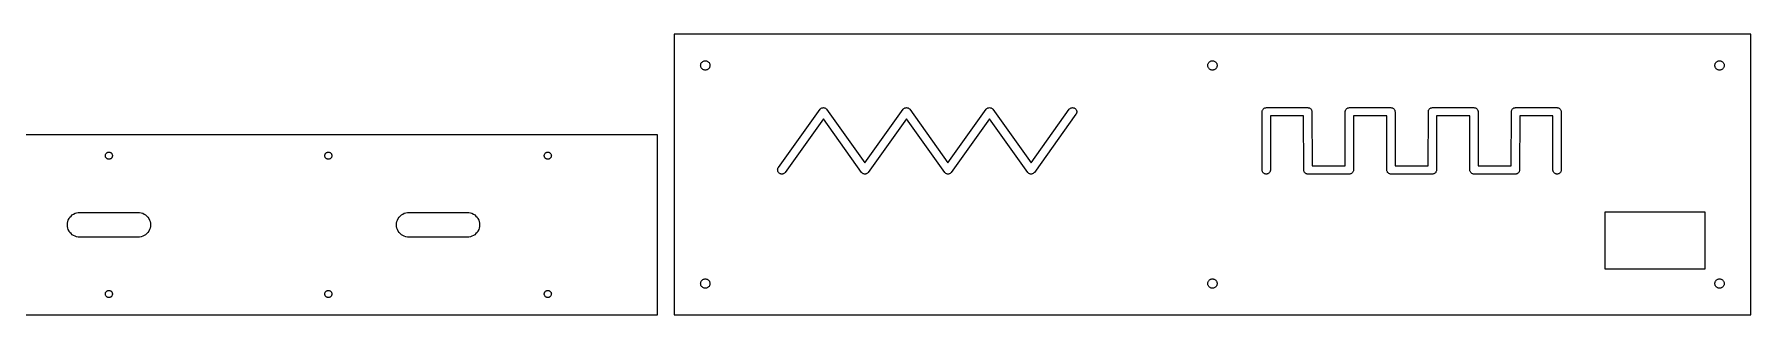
# Model space of a CAD drawing. Header units: metres. Extents: x 0 to 3190, y 0 to 479.
# Drawn here: x 765 to 1591, y 256 to 391 of the extents above; entities that cross this region are included whole.
import ezdxf

# ---------------------------------------------------------------- set-up
doc = ezdxf.new("R2010")
doc.units = ezdxf.units.M

msp = doc.modelspace()

# ---------------------------------------------------------------- linework, layer by layer
for p, q in [((1590.96, 390.852), (1072.64, 390.852)), ((1072.64, 390.852), (1072.64, 255.727)), ((1590.96, 255.727), (1590.96, 390.852)), ((1085.39, 375.852), (1085.41, 376.146)), ((1085.41, 375.559), (1085.39, 375.852)), ((1085.41, 376.146), (1085.47, 376.435)), ((1085.47, 375.27), (1085.41, 375.559)), ((1085.47, 376.435), (1085.56, 376.714)), ((1085.56, 374.991), (1085.47, 375.27)), ((1085.56, 376.714), (1085.69, 376.977)), ((1085.69, 374.727), (1085.56, 374.991)), ((1085.69, 376.977), (1085.85, 377.222)), ((1085.85, 374.483), (1085.69, 374.727)), ((1085.85, 377.222), (1086.05, 377.443)), ((1086.05, 374.261), (1085.85, 374.483)), ((1086.05, 377.443), (1086.27, 377.638)), ((1086.27, 374.067), (1086.05, 374.261)), ((1086.27, 377.638), (1086.51, 377.801)), ((1086.51, 373.904), (1086.27, 374.067)), ((1086.51, 377.801), (1086.78, 377.931)), ((1086.78, 373.774), (1086.51, 373.904)), ((1086.78, 377.931), (1087.06, 378.026)), ((1087.06, 373.679), (1086.78, 373.774)), ((1087.06, 378.026), (1087.35, 378.083)), ((1087.35, 373.622), (1087.06, 373.679)), ((1087.35, 378.083), (1087.64, 378.102)), ((1087.64, 373.602), (1087.35, 373.622)), ((1087.64, 378.102), (1087.93, 378.083)), ((1087.93, 373.622), (1087.64, 373.602)), ((1087.93, 378.083), (1088.22, 378.026)), ((1088.22, 373.679), (1087.93, 373.622)), ((1088.22, 378.026), (1088.5, 377.931)), ((1088.5, 373.774), (1088.22, 373.679)), ((1088.5, 377.931), (1088.76, 377.801)), ((1088.76, 373.904), (1088.5, 373.774)), ((1088.76, 377.801), (1089.01, 377.638)), ((1089.01, 374.067), (1088.76, 373.904)), ((1089.01, 377.638), (1089.23, 377.443)), ((1089.23, 374.261), (1089.01, 374.067)), ((1089.23, 377.443), (1089.43, 377.222)), ((1089.43, 374.483), (1089.23, 374.261)), ((1089.43, 377.222), (1089.59, 376.977)), ((1089.59, 374.727), (1089.43, 374.483)), ((1089.59, 376.977), (1089.72, 376.714)), ((1089.72, 374.991), (1089.59, 374.727)), ((1089.72, 376.714), (1089.81, 376.435)), ((1089.81, 375.27), (1089.72, 374.991)), ((1089.81, 376.435), (1089.87, 376.146)), ((1089.87, 375.559), (1089.81, 375.27)), ((1089.87, 376.146), (1089.89, 375.852)), ((1089.89, 375.852), (1089.87, 375.559)), ((1329.55, 375.852), (1329.57, 376.146)), ((1329.57, 375.559), (1329.55, 375.852)), ((1329.57, 376.146), (1329.63, 376.435)), ((1329.63, 375.27), (1329.57, 375.559)), ((1329.63, 376.435), (1329.72, 376.714)), ((1329.72, 374.991), (1329.63, 375.27)), ((1329.72, 376.714), (1329.85, 376.977)), ((1329.85, 374.727), (1329.72, 374.991)), ((1329.85, 376.977), (1330.01, 377.222)), ((1330.01, 374.483), (1329.85, 374.727)), ((1330.01, 377.222), (1330.21, 377.443)), ((1330.21, 374.261), (1330.01, 374.483)), ((1330.21, 377.443), (1330.43, 377.638)), ((1330.43, 374.067), (1330.21, 374.261)), ((1330.43, 377.638), (1330.67, 377.801)), ((1330.67, 373.904), (1330.43, 374.067)), ((1330.67, 377.801), (1330.94, 377.931)), ((1330.94, 373.774), (1330.67, 373.904)), ((1330.94, 377.931), (1331.22, 378.026)), ((1331.22, 373.679), (1330.94, 373.774)), ((1331.22, 378.026), (1331.51, 378.083)), ((1331.51, 373.622), (1331.22, 373.679)), ((1331.51, 378.083), (1331.8, 378.102)), ((1331.8, 373.602), (1331.51, 373.622)), ((1331.8, 378.102), (1332.09, 378.083)), ((1332.09, 373.622), (1331.8, 373.602)), ((1332.09, 378.083), (1332.38, 378.026)), ((1332.38, 373.679), (1332.09, 373.622)), ((1332.38, 378.026), (1332.66, 377.931)), ((1332.66, 373.774), (1332.38, 373.679)), ((1332.66, 377.931), (1332.92, 377.801)), ((1332.92, 373.904), (1332.66, 373.774)), ((1332.92, 377.801), (1333.17, 377.638)), ((1333.17, 374.067), (1332.92, 373.904)), ((1333.17, 377.638), (1333.39, 377.443)), ((1333.39, 374.261), (1333.17, 374.067)), ((1333.39, 377.443), (1333.59, 377.222)), ((1333.59, 374.483), (1333.39, 374.261)), ((1333.59, 377.222), (1333.75, 376.977)), ((1333.75, 374.727), (1333.59, 374.483)), ((1333.75, 376.977), (1333.88, 376.714)), ((1333.88, 374.991), (1333.75, 374.727)), ((1333.88, 376.714), (1333.97, 376.435)), ((1333.97, 375.27), (1333.88, 374.991)), ((1333.97, 376.435), (1334.03, 376.146)), ((1334.03, 375.559), (1333.97, 375.27)), ((1334.03, 376.146), (1334.05, 375.852)), ((1334.05, 375.852), (1334.03, 375.559)), ((1573.71, 375.852), (1573.73, 376.146)), ((1573.73, 375.559), (1573.71, 375.852)), ((1573.73, 376.146), (1573.79, 376.435)), ((1573.79, 375.27), (1573.73, 375.559)), ((1573.79, 376.435), (1573.88, 376.714)), ((1573.88, 374.991), (1573.79, 375.27)), ((1573.88, 376.714), (1574.01, 376.977)), ((1574.01, 374.727), (1573.88, 374.991)), ((1574.01, 376.977), (1574.17, 377.222)), ((1574.17, 374.483), (1574.01, 374.727)), ((1574.17, 377.222), (1574.37, 377.443)), ((1574.37, 374.261), (1574.17, 374.483)), ((1574.37, 377.443), (1574.59, 377.638)), ((1574.59, 374.067), (1574.37, 374.261)), ((1574.59, 377.638), (1574.83, 377.801)), ((1574.83, 373.904), (1574.59, 374.067)), ((1574.83, 377.801), (1575.1, 377.931)), ((1575.1, 373.774), (1574.83, 373.904)), ((1575.1, 377.931), (1575.38, 378.026)), ((1575.38, 373.679), (1575.1, 373.774)), ((1575.38, 378.026), (1575.67, 378.083)), ((1575.67, 373.622), (1575.38, 373.679)), ((1575.67, 378.083), (1575.96, 378.102)), ((1575.96, 373.602), (1575.67, 373.622)), ((1575.96, 378.102), (1576.25, 378.083)), ((1576.25, 373.622), (1575.96, 373.602)), ((1576.25, 378.083), (1576.54, 378.026)), ((1576.54, 373.679), (1576.25, 373.622)), ((1576.54, 378.026), (1576.82, 377.931)), ((1576.82, 373.774), (1576.54, 373.679)), ((1576.82, 377.931), (1577.08, 377.801)), ((1577.08, 373.904), (1576.82, 373.774)), ((1577.08, 377.801), (1577.33, 377.638)), ((1577.33, 374.067), (1577.08, 373.904)), ((1577.33, 377.638), (1577.55, 377.443)), ((1577.55, 374.261), (1577.33, 374.067)), ((1577.55, 377.443), (1577.75, 377.222)), ((1577.75, 374.483), (1577.55, 374.261)), ((1577.75, 377.222), (1577.91, 376.977)), ((1577.91, 374.727), (1577.75, 374.483)), ((1577.91, 376.977), (1578.04, 376.714)), ((1578.04, 374.991), (1577.91, 374.727)), ((1578.04, 376.714), (1578.13, 376.435)), ((1578.13, 375.27), (1578.04, 374.991)), ((1578.13, 376.435), (1578.19, 376.146)), ((1578.19, 375.559), (1578.13, 375.27)), ((1578.19, 376.146), (1578.21, 375.852)), ((1578.21, 375.852), (1578.19, 375.559)), ((1143.47, 355.237), (1143.71, 355.353)), ((1143.71, 355.353), (1143.95, 355.437)), ((1143.95, 355.437), (1144.21, 355.488)), ((1144.21, 355.488), (1144.47, 355.505)), ((1144.47, 355.505), (1144.73, 355.488)), ((1144.73, 355.488), (1144.99, 355.437)), ((1144.99, 355.437), (1145.24, 355.353)), ((1145.24, 355.353), (1145.47, 355.237)), ((1183.47, 355.237), (1183.71, 355.353)), ((1183.71, 355.353), (1183.95, 355.437)), ((1183.95, 355.437), (1184.21, 355.488)), ((1184.21, 355.488), (1184.47, 355.505)), ((1184.47, 355.505), (1184.73, 355.488)), ((1184.73, 355.488), (1184.99, 355.437)), ((1184.99, 355.437), (1185.24, 355.353)), ((1185.24, 355.353), (1185.47, 355.237)), ((1223.47, 355.237), (1223.71, 355.353)), ((1223.71, 355.353), (1223.95, 355.437)), ((1223.95, 355.437), (1224.21, 355.488)), ((1224.21, 355.488), (1224.47, 355.505)), ((1224.47, 355.505), (1224.73, 355.488)), ((1224.73, 355.488), (1224.99, 355.437)), ((1224.99, 355.437), (1225.24, 355.353)), ((1225.24, 355.353), (1225.47, 355.237)), ((1263.47, 355.237), (1263.71, 355.353)), ((1263.71, 355.353), (1263.95, 355.437)), ((1263.95, 355.437), (1264.21, 355.488)), ((1264.21, 355.488), (1264.47, 355.505)), ((1264.47, 355.505), (1264.73, 355.488)), ((1264.73, 355.488), (1264.99, 355.437)), ((1264.99, 355.437), (1265.24, 355.353)), ((1265.24, 355.353), (1265.47, 355.237)), ((1356.76, 355.237), (1356.99, 355.353)), ((1356.99, 355.353), (1357.24, 355.437)), ((1357.24, 355.437), (1357.49, 355.488)), ((1357.49, 355.488), (1357.76, 355.505)), ((1357.76, 355.505), (1377.72, 355.505)), ((1377.72, 355.505), (1377.98, 355.488)), ((1377.98, 355.488), (1378.23, 355.437)), ((1378.23, 355.437), (1378.48, 355.353)), ((1378.48, 355.353), (1378.72, 355.237)), ((1396.76, 355.237), (1396.99, 355.353)), ((1396.99, 355.353), (1397.24, 355.437)), ((1397.24, 355.437), (1397.49, 355.488)), ((1397.49, 355.488), (1397.76, 355.505)), ((1397.76, 355.505), (1417.72, 355.505)), ((1417.72, 355.505), (1417.98, 355.488)), ((1417.98, 355.488), (1418.23, 355.437)), ((1418.23, 355.437), (1418.48, 355.353)), ((1418.48, 355.353), (1418.72, 355.237)), ((1436.76, 355.237), (1436.99, 355.353)), ((1436.99, 355.353), (1437.24, 355.437)), ((1437.24, 355.437), (1437.49, 355.488)), ((1437.49, 355.488), (1437.76, 355.505)), ((1437.76, 355.505), (1457.72, 355.505)), ((1457.72, 355.505), (1457.98, 355.488)), ((1457.98, 355.488), (1458.23, 355.437)), ((1458.23, 355.437), (1458.48, 355.353)), ((1458.48, 355.353), (1458.72, 355.237)), ((1476.76, 355.237), (1476.99, 355.353)), ((1476.99, 355.353), (1477.24, 355.437)), ((1477.24, 355.437), (1477.49, 355.488)), ((1477.49, 355.488), (1477.76, 355.505)), ((1477.76, 355.505), (1497.72, 355.505)), ((1497.72, 355.505), (1497.98, 355.488)), ((1497.98, 355.488), (1498.23, 355.437)), ((1498.23, 355.437), (1498.48, 355.353)), ((1498.48, 355.353), (1498.72, 355.237)), ((1122.89, 326.722), (1142.89, 354.722)), ((1144.47, 350.066), (1126.06, 324.287)), ((1142.89, 354.722), (1143.06, 354.919)), ((1143.06, 354.919), (1143.25, 355.092)), ((1143.25, 355.092), (1143.47, 355.237)), ((1162.89, 324.287), (1144.47, 350.066)), ((1145.47, 355.237), (1145.69, 355.092)), ((1145.69, 355.092), (1145.89, 354.919)), ((1145.89, 354.919), (1146.06, 354.722)), ((1146.06, 354.722), (1164.47, 328.944)), ((1164.47, 328.944), (1182.89, 354.722)), ((1184.47, 350.066), (1166.06, 324.287)), ((1182.89, 354.722), (1183.06, 354.919)), ((1183.06, 354.919), (1183.25, 355.092)), ((1183.25, 355.092), (1183.47, 355.237)), ((1202.89, 324.287), (1184.47, 350.066)), ((1185.47, 355.237), (1185.69, 355.092)), ((1185.69, 355.092), (1185.89, 354.919)), ((1185.89, 354.919), (1186.06, 354.722)), ((1186.06, 354.722), (1204.47, 328.944)), ((1204.47, 328.944), (1222.89, 354.722)), ((1224.47, 350.066), (1206.06, 324.287)), ((1222.89, 354.722), (1223.06, 354.919)), ((1223.06, 354.919), (1223.25, 355.092)), ((1223.25, 355.092), (1223.47, 355.237)), ((1242.89, 324.287), (1224.47, 350.066)), ((1225.47, 355.237), (1225.69, 355.092)), ((1225.69, 355.092), (1225.89, 354.919)), ((1225.89, 354.919), (1226.06, 354.722)), ((1226.06, 354.722), (1244.47, 328.944)), ((1244.47, 328.944), (1262.89, 354.722)), ((1266.06, 352.287), (1246.06, 324.287)), ((1262.89, 354.722), (1263.06, 354.919)), ((1263.06, 354.919), (1263.25, 355.092)), ((1263.25, 355.092), (1263.47, 355.237)), ((1265.47, 355.237), (1265.69, 355.092)), ((1265.69, 355.092), (1265.89, 354.919)), ((1265.89, 354.919), (1266.06, 354.722)), ((1266.06, 354.722), (1266.2, 354.505)), ((1266.2, 352.505), (1266.06, 352.287)), ((1266.2, 354.505), (1266.32, 354.27)), ((1266.32, 352.739), (1266.2, 352.505)), ((1266.32, 354.27), (1266.4, 354.022)), ((1266.4, 352.987), (1266.32, 352.739)), ((1266.4, 354.022), (1266.45, 353.766)), ((1266.45, 353.244), (1266.4, 352.987)), ((1266.45, 353.766), (1266.47, 353.505)), ((1266.47, 353.505), (1266.45, 353.244)), ((1355.72, 325.505), (1355.76, 353.505)), ((1355.76, 353.505), (1355.77, 353.766)), ((1355.77, 353.766), (1355.82, 354.022)), ((1355.82, 354.022), (1355.91, 354.27)), ((1355.91, 354.27), (1356.02, 354.505)), ((1356.02, 354.505), (1356.17, 354.722)), ((1356.17, 354.722), (1356.34, 354.919)), ((1356.34, 354.919), (1356.54, 355.092)), ((1356.54, 355.092), (1356.76, 355.237)), ((1359.75, 351.505), (1359.72, 325.505)), ((1375.72, 351.505), (1359.75, 351.505)), ((1375.76, 325.505), (1375.72, 351.505)), ((1378.72, 355.237), (1378.93, 355.092)), ((1378.93, 355.092), (1379.13, 354.919)), ((1379.13, 354.919), (1379.3, 354.722)), ((1379.3, 354.722), (1379.45, 354.505)), ((1379.45, 354.505), (1379.56, 354.27)), ((1379.56, 354.27), (1379.65, 354.022)), ((1379.65, 354.022), (1379.7, 353.766)), ((1379.7, 353.766), (1379.72, 353.505)), ((1379.72, 353.505), (1379.75, 327.505)), ((1395.72, 327.505), (1395.76, 353.505)), ((1395.76, 353.505), (1395.77, 353.766)), ((1395.77, 353.766), (1395.82, 354.022)), ((1395.82, 354.022), (1395.91, 354.27)), ((1395.91, 354.27), (1396.02, 354.505)), ((1396.02, 354.505), (1396.17, 354.722)), ((1396.17, 354.722), (1396.34, 354.919)), ((1396.34, 354.919), (1396.54, 355.092)), ((1396.54, 355.092), (1396.76, 355.237)), ((1399.75, 351.505), (1399.72, 325.505)), ((1415.72, 351.505), (1399.75, 351.505)), ((1415.76, 325.505), (1415.72, 351.505)), ((1418.72, 355.237), (1418.93, 355.092)), ((1418.93, 355.092), (1419.13, 354.919)), ((1419.13, 354.919), (1419.3, 354.722)), ((1419.3, 354.722), (1419.45, 354.505)), ((1419.45, 354.505), (1419.56, 354.27)), ((1419.56, 354.27), (1419.65, 354.022)), ((1419.65, 354.022), (1419.7, 353.766)), ((1419.7, 353.766), (1419.72, 353.505)), ((1419.72, 353.505), (1419.75, 327.505)), ((1435.72, 327.505), (1435.76, 353.505)), ((1435.76, 353.505), (1435.77, 353.766)), ((1435.77, 353.766), (1435.82, 354.022)), ((1435.82, 354.022), (1435.91, 354.27)), ((1435.91, 354.27), (1436.02, 354.505)), ((1436.02, 354.505), (1436.17, 354.722)), ((1436.17, 354.722), (1436.34, 354.919)), ((1436.34, 354.919), (1436.54, 355.092)), ((1436.54, 355.092), (1436.76, 355.237)), ((1439.75, 351.505), (1439.72, 325.505)), ((1455.72, 351.505), (1439.75, 351.505)), ((1455.76, 325.505), (1455.72, 351.505)), ((1458.72, 355.237), (1458.93, 355.092)), ((1458.93, 355.092), (1459.13, 354.919)), ((1459.13, 354.919), (1459.3, 354.722)), ((1459.3, 354.722), (1459.45, 354.505)), ((1459.45, 354.505), (1459.56, 354.27)), ((1459.56, 354.27), (1459.65, 354.022)), ((1459.65, 354.022), (1459.7, 353.766)), ((1459.7, 353.766), (1459.72, 353.505)), ((1459.72, 353.505), (1459.75, 327.505)), ((1475.72, 327.505), (1475.76, 353.505)), ((1475.76, 353.505), (1475.77, 353.766)), ((1475.77, 353.766), (1475.82, 354.022)), ((1475.82, 354.022), (1475.91, 354.27)), ((1475.91, 354.27), (1476.02, 354.505)), ((1476.02, 354.505), (1476.17, 354.722)), ((1476.17, 354.722), (1476.34, 354.919)), ((1476.34, 354.919), (1476.54, 355.092)), ((1476.54, 355.092), (1476.76, 355.237)), ((1479.75, 351.505), (1479.72, 325.505)), ((1495.72, 351.505), (1479.75, 351.505)), ((1495.76, 325.505), (1495.72, 351.505)), ((1498.72, 355.237), (1498.93, 355.092)), ((1498.93, 355.092), (1499.13, 354.919)), ((1499.13, 354.919), (1499.3, 354.722)), ((1499.3, 354.722), (1499.45, 354.505)), ((1499.45, 354.505), (1499.56, 354.27)), ((1499.56, 354.27), (1499.65, 354.022)), ((1499.65, 354.022), (1499.7, 353.766)), ((1499.7, 353.766), (1499.72, 353.505)), ((1499.72, 353.505), (1499.76, 325.505)), ((1064.64, 342.347), (536.32, 342.347)), ((1064.64, 255.727), (1064.64, 342.347)), ((798.78, 332.347), (798.795, 332.569)), ((798.795, 332.125), (798.78, 332.347)), ((798.795, 332.569), (798.838, 332.787)), ((798.838, 331.907), (798.795, 332.125)), ((798.838, 332.787), (798.909, 332.997)), ((798.909, 331.696), (798.838, 331.907)), ((798.909, 332.997), (799.008, 333.197)), ((799.008, 331.497), (798.909, 331.696)), ((799.008, 333.197), (799.131, 333.382)), ((799.131, 331.312), (799.008, 331.497)), ((799.131, 333.382), (799.278, 333.549)), ((799.278, 331.145), (799.131, 331.312)), ((799.278, 333.549), (799.445, 333.696)), ((799.445, 330.998), (799.278, 331.145)), ((799.445, 333.696), (799.63, 333.819)), ((799.63, 330.875), (799.445, 330.998)), ((799.63, 333.819), (799.829, 333.917)), ((799.829, 330.776), (799.63, 330.875)), ((799.829, 333.917), (800.04, 333.989)), ((800.04, 330.705), (799.829, 330.776)), ((800.04, 333.989), (800.258, 334.032)), ((800.258, 330.661), (800.04, 330.705)), ((800.258, 334.032), (800.48, 334.047)), ((800.48, 330.647), (800.258, 330.661)), ((800.48, 334.047), (800.702, 334.032)), ((800.702, 330.661), (800.48, 330.647)), ((800.702, 334.032), (800.92, 333.989)), ((800.92, 330.705), (800.702, 330.661)), ((800.92, 333.989), (801.131, 333.917)), ((801.131, 330.776), (800.92, 330.705)), ((801.131, 333.917), (801.33, 333.819)), ((801.33, 330.875), (801.131, 330.776)), ((801.33, 333.819), (801.515, 333.696)), ((801.515, 330.998), (801.33, 330.875)), ((801.515, 333.696), (801.682, 333.549)), ((801.682, 331.145), (801.515, 330.998)), ((801.682, 333.549), (801.829, 333.382)), ((801.829, 331.312), (801.682, 331.145)), ((801.829, 333.382), (801.952, 333.197)), ((801.952, 331.497), (801.829, 331.312)), ((801.952, 333.197), (802.051, 332.997)), ((802.051, 331.696), (801.952, 331.497)), ((802.051, 332.997), (802.122, 332.787)), ((802.122, 331.907), (802.051, 331.696)), ((802.122, 332.787), (802.165, 332.569)), ((802.165, 332.125), (802.122, 331.907)), ((802.165, 332.569), (802.18, 332.347)), ((802.18, 332.347), (802.165, 332.125)), ((904.444, 332.347), (904.459, 332.569)), ((904.459, 332.125), (904.444, 332.347)), ((904.459, 332.569), (904.502, 332.787)), ((904.502, 331.907), (904.459, 332.125)), ((904.502, 332.787), (904.573, 332.997)), ((904.573, 331.696), (904.502, 331.907)), ((904.573, 332.997), (904.672, 333.197)), ((904.672, 331.497), (904.573, 331.696)), ((904.672, 333.197), (904.795, 333.382)), ((904.795, 331.312), (904.672, 331.497)), ((904.795, 333.382), (904.942, 333.549)), ((904.942, 331.145), (904.795, 331.312)), ((904.942, 333.549), (905.109, 333.696)), ((905.109, 330.998), (904.942, 331.145)), ((905.109, 333.696), (905.294, 333.819)), ((905.294, 330.875), (905.109, 330.998)), ((905.294, 333.819), (905.493, 333.917)), ((905.493, 330.776), (905.294, 330.875)), ((905.493, 333.917), (905.704, 333.989)), ((905.704, 330.705), (905.493, 330.776)), ((905.704, 333.989), (905.922, 334.032)), ((905.922, 330.661), (905.704, 330.705)), ((905.922, 334.032), (906.144, 334.047)), ((906.144, 330.647), (905.922, 330.661)), ((906.144, 334.047), (906.366, 334.032)), ((906.366, 330.661), (906.144, 330.647)), ((906.366, 334.032), (906.584, 333.989)), ((906.584, 330.705), (906.366, 330.661)), ((906.584, 333.989), (906.795, 333.917)), ((906.795, 330.776), (906.584, 330.705)), ((906.795, 333.917), (906.994, 333.819)), ((906.994, 330.875), (906.795, 330.776)), ((906.994, 333.819), (907.179, 333.696)), ((907.179, 330.998), (906.994, 330.875)), ((907.179, 333.696), (907.346, 333.549)), ((907.346, 331.145), (907.179, 330.998)), ((907.346, 333.549), (907.493, 333.382)), ((907.493, 331.312), (907.346, 331.145)), ((907.493, 333.382), (907.616, 333.197)), ((907.616, 331.497), (907.493, 331.312)), ((907.616, 333.197), (907.715, 332.997)), ((907.715, 331.696), (907.616, 331.497)), ((907.715, 332.997), (907.786, 332.787)), ((907.786, 331.907), (907.715, 331.696)), ((907.786, 332.787), (907.829, 332.569)), ((907.829, 332.125), (907.786, 331.907)), ((907.829, 332.569), (907.844, 332.347)), ((907.844, 332.347), (907.829, 332.125)), ((1010.11, 332.347), (1010.12, 332.569)), ((1010.12, 332.125), (1010.11, 332.347)), ((1010.12, 332.569), (1010.17, 332.787)), ((1010.17, 331.907), (1010.12, 332.125)), ((1010.17, 332.787), (1010.24, 332.997)), ((1010.24, 331.696), (1010.17, 331.907)), ((1010.24, 332.997), (1010.34, 333.197)), ((1010.34, 331.497), (1010.24, 331.696)), ((1010.34, 333.197), (1010.46, 333.382)), ((1010.46, 331.312), (1010.34, 331.497)), ((1010.46, 333.382), (1010.61, 333.549)), ((1010.61, 331.145), (1010.46, 331.312)), ((1010.61, 333.549), (1010.77, 333.696)), ((1010.77, 330.998), (1010.61, 331.145)), ((1010.77, 333.696), (1010.96, 333.819)), ((1010.96, 330.875), (1010.77, 330.998)), ((1010.96, 333.819), (1011.16, 333.917)), ((1011.16, 330.776), (1010.96, 330.875)), ((1011.16, 333.917), (1011.37, 333.989)), ((1011.37, 330.705), (1011.16, 330.776)), ((1011.37, 333.989), (1011.59, 334.032)), ((1011.59, 330.661), (1011.37, 330.705)), ((1011.59, 334.032), (1011.81, 334.047)), ((1011.81, 330.647), (1011.59, 330.661)), ((1011.81, 334.047), (1012.03, 334.032)), ((1012.03, 330.661), (1011.81, 330.647)), ((1012.03, 334.032), (1012.25, 333.989)), ((1012.25, 330.705), (1012.03, 330.661)), ((1012.25, 333.989), (1012.46, 333.917)), ((1012.46, 330.776), (1012.25, 330.705)), ((1012.46, 333.917), (1012.66, 333.819)), ((1012.66, 330.875), (1012.46, 330.776)), ((1012.66, 333.819), (1012.84, 333.696)), ((1012.84, 330.998), (1012.66, 330.875)), ((1012.84, 333.696), (1013.01, 333.549)), ((1013.01, 331.145), (1012.84, 330.998)), ((1013.01, 333.549), (1013.16, 333.382)), ((1013.16, 331.312), (1013.01, 331.145)), ((1013.16, 333.382), (1013.28, 333.197)), ((1013.28, 331.497), (1013.16, 331.312)), ((1013.28, 333.197), (1013.38, 332.997)), ((1013.38, 331.696), (1013.28, 331.497)), ((1013.38, 332.997), (1013.45, 332.787)), ((1013.45, 331.907), (1013.38, 331.696)), ((1013.45, 332.787), (1013.49, 332.569)), ((1013.49, 332.125), (1013.45, 331.907)), ((1013.49, 332.569), (1013.51, 332.347)), ((1013.51, 332.347), (1013.49, 332.125)), ((1122.47, 325.505), (1122.49, 325.766)), ((1122.49, 325.244), (1122.47, 325.505)), ((1122.49, 325.766), (1122.54, 326.022)), ((1122.54, 324.987), (1122.49, 325.244)), ((1122.54, 326.022), (1122.62, 326.27)), ((1122.62, 324.739), (1122.54, 324.987)), ((1122.62, 326.27), (1122.74, 326.505)), ((1122.74, 324.505), (1122.62, 324.739)), ((1122.74, 326.505), (1122.89, 326.722)), ((1122.89, 324.287), (1122.74, 324.505)), ((1123.06, 324.091), (1122.89, 324.287)), ((1123.25, 323.918), (1123.06, 324.091)), ((1123.47, 323.773), (1123.25, 323.918)), ((1123.71, 323.657), (1123.47, 323.773)), ((1123.95, 323.573), (1123.71, 323.657)), ((1124.21, 323.522), (1123.95, 323.573)), ((1124.47, 323.505), (1124.21, 323.522)), ((1124.73, 323.522), (1124.47, 323.505)), ((1124.99, 323.573), (1124.73, 323.522)), ((1125.24, 323.657), (1124.99, 323.573)), ((1125.47, 323.773), (1125.24, 323.657)), ((1125.69, 323.918), (1125.47, 323.773)), ((1125.89, 324.091), (1125.69, 323.918)), ((1126.06, 324.287), (1125.89, 324.091)), ((1163.06, 324.091), (1162.89, 324.287)), ((1163.25, 323.918), (1163.06, 324.091)), ((1163.47, 323.773), (1163.25, 323.918)), ((1163.71, 323.657), (1163.47, 323.773)), ((1163.95, 323.573), (1163.71, 323.657)), ((1164.21, 323.522), (1163.95, 323.573)), ((1164.47, 323.505), (1164.21, 323.522)), ((1164.73, 323.522), (1164.47, 323.505)), ((1164.99, 323.573), (1164.73, 323.522)), ((1165.24, 323.657), (1164.99, 323.573)), ((1165.47, 323.773), (1165.24, 323.657)), ((1165.69, 323.918), (1165.47, 323.773)), ((1165.89, 324.091), (1165.69, 323.918)), ((1166.06, 324.287), (1165.89, 324.091)), ((1203.06, 324.091), (1202.89, 324.287)), ((1203.25, 323.918), (1203.06, 324.091)), ((1203.47, 323.773), (1203.25, 323.918)), ((1203.71, 323.657), (1203.47, 323.773)), ((1203.95, 323.573), (1203.71, 323.657)), ((1204.21, 323.522), (1203.95, 323.573)), ((1204.47, 323.505), (1204.21, 323.522)), ((1204.73, 323.522), (1204.47, 323.505)), ((1204.99, 323.573), (1204.73, 323.522)), ((1205.24, 323.657), (1204.99, 323.573)), ((1205.47, 323.773), (1205.24, 323.657)), ((1205.69, 323.918), (1205.47, 323.773)), ((1205.89, 324.091), (1205.69, 323.918)), ((1206.06, 324.287), (1205.89, 324.091)), ((1243.06, 324.091), (1242.89, 324.287)), ((1243.25, 323.918), (1243.06, 324.091)), ((1243.47, 323.773), (1243.25, 323.918)), ((1243.71, 323.657), (1243.47, 323.773)), ((1243.95, 323.573), (1243.71, 323.657)), ((1244.21, 323.522), (1243.95, 323.573)), ((1244.47, 323.505), (1244.21, 323.522)), ((1244.73, 323.522), (1244.47, 323.505)), ((1244.99, 323.573), (1244.73, 323.522)), ((1245.24, 323.657), (1244.99, 323.573)), ((1245.47, 323.773), (1245.24, 323.657)), ((1245.69, 323.918), (1245.47, 323.773)), ((1245.89, 324.091), (1245.69, 323.918)), ((1246.06, 324.287), (1245.89, 324.091)), ((1355.73, 325.244), (1355.72, 325.505)), ((1355.78, 324.987), (1355.73, 325.244)), ((1355.87, 324.739), (1355.78, 324.987)), ((1355.98, 324.505), (1355.87, 324.739)), ((1356.13, 324.287), (1355.98, 324.505)), ((1356.3, 324.091), (1356.13, 324.287)), ((1356.5, 323.918), (1356.3, 324.091)), ((1356.72, 323.773), (1356.5, 323.918)), ((1356.95, 323.657), (1356.72, 323.773)), ((1357.2, 323.573), (1356.95, 323.657)), ((1357.45, 323.522), (1357.2, 323.573)), ((1357.72, 323.505), (1357.45, 323.522)), ((1357.98, 323.522), (1357.72, 323.505)), ((1358.23, 323.573), (1357.98, 323.522)), ((1358.48, 323.657), (1358.23, 323.573)), ((1358.72, 323.773), (1358.48, 323.657)), ((1358.93, 323.918), (1358.72, 323.773)), ((1359.13, 324.091), (1358.93, 323.918)), ((1359.3, 324.287), (1359.13, 324.091)), ((1359.45, 324.505), (1359.3, 324.287)), ((1359.56, 324.739), (1359.45, 324.505)), ((1359.65, 324.987), (1359.56, 324.739)), ((1359.7, 325.244), (1359.65, 324.987)), ((1359.72, 325.505), (1359.7, 325.244)), ((1375.77, 325.244), (1375.76, 325.505)), ((1375.82, 324.987), (1375.77, 325.244)), ((1375.91, 324.739), (1375.82, 324.987)), ((1376.02, 324.505), (1375.91, 324.739)), ((1376.17, 324.287), (1376.02, 324.505)), ((1376.34, 324.091), (1376.17, 324.287)), ((1376.54, 323.918), (1376.34, 324.091)), ((1376.76, 323.773), (1376.54, 323.918)), ((1376.99, 323.657), (1376.76, 323.773)), ((1377.24, 323.573), (1376.99, 323.657)), ((1377.49, 323.522), (1377.24, 323.573)), ((1377.76, 323.505), (1377.49, 323.522)), ((1397.72, 323.505), (1377.76, 323.505)), ((1379.75, 327.505), (1395.72, 327.505)), ((1397.98, 323.522), (1397.72, 323.505)), ((1398.23, 323.573), (1397.98, 323.522)), ((1398.48, 323.657), (1398.23, 323.573)), ((1398.72, 323.773), (1398.48, 323.657)), ((1398.93, 323.918), (1398.72, 323.773)), ((1399.13, 324.091), (1398.93, 323.918)), ((1399.3, 324.287), (1399.13, 324.091)), ((1399.45, 324.505), (1399.3, 324.287)), ((1399.56, 324.739), (1399.45, 324.505)), ((1399.65, 324.987), (1399.56, 324.739)), ((1399.7, 325.244), (1399.65, 324.987)), ((1399.72, 325.505), (1399.7, 325.244)), ((1415.77, 325.244), (1415.76, 325.505)), ((1415.82, 324.987), (1415.77, 325.244)), ((1415.91, 324.739), (1415.82, 324.987)), ((1416.02, 324.505), (1415.91, 324.739)), ((1416.17, 324.287), (1416.02, 324.505)), ((1416.34, 324.091), (1416.17, 324.287)), ((1416.54, 323.918), (1416.34, 324.091)), ((1416.76, 323.773), (1416.54, 323.918)), ((1416.99, 323.657), (1416.76, 323.773)), ((1417.24, 323.573), (1416.99, 323.657)), ((1417.49, 323.522), (1417.24, 323.573)), ((1417.76, 323.505), (1417.49, 323.522)), ((1437.72, 323.505), (1417.76, 323.505)), ((1419.75, 327.505), (1435.72, 327.505)), ((1437.98, 323.522), (1437.72, 323.505)), ((1438.23, 323.573), (1437.98, 323.522)), ((1438.48, 323.657), (1438.23, 323.573)), ((1438.72, 323.773), (1438.48, 323.657)), ((1438.93, 323.918), (1438.72, 323.773)), ((1439.13, 324.091), (1438.93, 323.918)), ((1439.3, 324.287), (1439.13, 324.091)), ((1439.45, 324.505), (1439.3, 324.287)), ((1439.56, 324.739), (1439.45, 324.505)), ((1439.65, 324.987), (1439.56, 324.739)), ((1439.7, 325.244), (1439.65, 324.987)), ((1439.72, 325.505), (1439.7, 325.244)), ((1455.77, 325.244), (1455.76, 325.505)), ((1455.82, 324.987), (1455.77, 325.244)), ((1455.91, 324.739), (1455.82, 324.987)), ((1456.02, 324.505), (1455.91, 324.739)), ((1456.17, 324.287), (1456.02, 324.505)), ((1456.34, 324.091), (1456.17, 324.287)), ((1456.54, 323.918), (1456.34, 324.091)), ((1456.76, 323.773), (1456.54, 323.918)), ((1456.99, 323.657), (1456.76, 323.773)), ((1457.24, 323.573), (1456.99, 323.657)), ((1457.49, 323.522), (1457.24, 323.573)), ((1457.76, 323.505), (1457.49, 323.522)), ((1477.72, 323.505), (1457.76, 323.505)), ((1459.75, 327.505), (1475.72, 327.505)), ((1477.98, 323.522), (1477.72, 323.505)), ((1478.23, 323.573), (1477.98, 323.522)), ((1478.48, 323.657), (1478.23, 323.573)), ((1478.72, 323.773), (1478.48, 323.657)), ((1478.93, 323.918), (1478.72, 323.773)), ((1479.13, 324.091), (1478.93, 323.918)), ((1479.3, 324.287), (1479.13, 324.091)), ((1479.45, 324.505), (1479.3, 324.287)), ((1479.56, 324.739), (1479.45, 324.505)), ((1479.65, 324.987), (1479.56, 324.739)), ((1479.7, 325.244), (1479.65, 324.987)), ((1479.72, 325.505), (1479.7, 325.244)), ((1495.77, 325.244), (1495.76, 325.505)), ((1495.82, 324.987), (1495.77, 325.244)), ((1495.91, 324.739), (1495.82, 324.987)), ((1496.02, 324.505), (1495.91, 324.739)), ((1496.17, 324.287), (1496.02, 324.505)), ((1496.34, 324.091), (1496.17, 324.287)), ((1496.54, 323.918), (1496.34, 324.091)), ((1496.76, 323.773), (1496.54, 323.918)), ((1496.99, 323.657), (1496.76, 323.773)), ((1497.24, 323.573), (1496.99, 323.657)), ((1497.49, 323.522), (1497.24, 323.573)), ((1497.76, 323.505), (1497.49, 323.522)), ((1498.02, 323.522), (1497.76, 323.505)), ((1498.27, 323.573), (1498.02, 323.522)), ((1498.52, 323.657), (1498.27, 323.573)), ((1498.76, 323.773), (1498.52, 323.657)), ((1498.97, 323.918), (1498.76, 323.773)), ((1499.17, 324.091), (1498.97, 323.918)), ((1499.34, 324.287), (1499.17, 324.091)), ((1499.49, 324.505), (1499.34, 324.287)), ((1499.6, 324.739), (1499.49, 324.505)), ((1499.69, 324.987), (1499.6, 324.739)), ((1499.74, 325.244), (1499.69, 324.987)), ((1499.76, 325.505), (1499.74, 325.244)), ((780.48, 299.037), (780.531, 299.82)), ((780.531, 298.254), (780.48, 299.037)), ((780.531, 299.82), (780.684, 300.59)), ((780.684, 297.484), (780.531, 298.254)), ((780.684, 300.59), (780.937, 301.333)), ((780.937, 301.333), (781.284, 302.037)), ((781.284, 302.037), (781.72, 302.689)), ((781.72, 302.689), (782.237, 303.28)), ((782.237, 303.28), (782.827, 303.797)), ((782.827, 303.797), (783.48, 304.233)), ((783.48, 304.233), (784.184, 304.58)), ((784.184, 304.58), (784.927, 304.832)), ((784.927, 304.832), (785.697, 304.986)), ((785.697, 304.986), (786.48, 305.037)), ((786.48, 305.037), (814.48, 305.037)), ((814.48, 305.037), (815.263, 304.986)), ((815.263, 304.986), (816.033, 304.832)), ((816.033, 304.832), (816.776, 304.58)), ((816.776, 304.58), (817.48, 304.233)), ((817.48, 304.233), (818.133, 303.797)), ((818.133, 303.797), (818.723, 303.28)), ((818.723, 303.28), (819.24, 302.689)), ((819.24, 302.689), (819.676, 302.037)), ((819.676, 302.037), (820.023, 301.333)), ((820.023, 301.333), (820.276, 300.59)), ((820.276, 300.59), (820.429, 299.82)), ((820.429, 298.254), (820.276, 297.484)), ((820.429, 299.82), (820.48, 299.037)), ((820.48, 299.037), (820.429, 298.254)), ((938.976, 299.037), (939.027, 299.82)), ((939.027, 298.254), (938.976, 299.037)), ((939.027, 299.82), (939.18, 300.59)), ((939.18, 297.484), (939.027, 298.254)), ((939.18, 300.59), (939.433, 301.333)), ((939.433, 301.333), (939.78, 302.037)), ((939.78, 302.037), (940.216, 302.689)), ((940.216, 302.689), (940.733, 303.28)), ((940.733, 303.28), (941.323, 303.797)), ((941.323, 303.797), (941.976, 304.233)), ((941.976, 304.233), (942.68, 304.58)), ((942.68, 304.58), (943.423, 304.832)), ((943.423, 304.832), (944.193, 304.986)), ((944.193, 304.986), (944.976, 305.037)), ((944.976, 305.037), (972.976, 305.037)), ((972.976, 305.037), (973.759, 304.986)), ((973.759, 304.986), (974.529, 304.832)), ((974.529, 304.832), (975.272, 304.58)), ((975.272, 304.58), (975.976, 304.233)), ((975.976, 304.233), (976.629, 303.797)), ((976.629, 303.797), (977.219, 303.28)), ((977.219, 303.28), (977.736, 302.689)), ((977.736, 302.689), (978.172, 302.037)), ((978.172, 302.037), (978.519, 301.333)), ((978.519, 301.333), (978.772, 300.59)), ((978.772, 300.59), (978.925, 299.82)), ((978.925, 298.254), (978.772, 297.484)), ((978.925, 299.82), (978.976, 299.037)), ((978.976, 299.037), (978.925, 298.254)), ((1520.96, 277.727), (1520.96, 305.227)), ((1520.96, 305.227), (1568.96, 305.227)), ((1568.96, 305.227), (1568.96, 277.727)), ((780.937, 296.741), (780.684, 297.484)), ((781.284, 296.037), (780.937, 296.741)), ((781.72, 295.384), (781.284, 296.037)), ((782.237, 294.794), (781.72, 295.384)), ((782.827, 294.277), (782.237, 294.794)), ((783.48, 293.841), (782.827, 294.277)), ((784.184, 293.494), (783.48, 293.841)), ((784.927, 293.241), (784.184, 293.494)), ((785.697, 293.088), (784.927, 293.241)), ((786.48, 293.037), (785.697, 293.088)), ((814.48, 293.037), (786.48, 293.037)), ((815.263, 293.088), (814.48, 293.037)), ((816.033, 293.241), (815.263, 293.088)), ((816.776, 293.494), (816.033, 293.241)), ((817.48, 293.841), (816.776, 293.494)), ((818.133, 294.277), (817.48, 293.841)), ((818.723, 294.794), (818.133, 294.277)), ((819.24, 295.384), (818.723, 294.794)), ((819.676, 296.037), (819.24, 295.384)), ((820.023, 296.741), (819.676, 296.037)), ((820.276, 297.484), (820.023, 296.741)), ((939.433, 296.741), (939.18, 297.484)), ((939.78, 296.037), (939.433, 296.741)), ((940.216, 295.384), (939.78, 296.037)), ((940.733, 294.794), (940.216, 295.384)), ((941.323, 294.277), (940.733, 294.794)), ((941.976, 293.841), (941.323, 294.277)), ((942.68, 293.494), (941.976, 293.841)), ((943.423, 293.241), (942.68, 293.494)), ((944.193, 293.088), (943.423, 293.241)), ((944.976, 293.037), (944.193, 293.088)), ((972.976, 293.037), (944.976, 293.037)), ((973.759, 293.088), (972.976, 293.037)), ((974.529, 293.241), (973.759, 293.088)), ((975.272, 293.494), (974.529, 293.241)), ((975.976, 293.841), (975.272, 293.494)), ((976.629, 294.277), (975.976, 293.841)), ((977.219, 294.794), (976.629, 294.277)), ((977.736, 295.384), (977.219, 294.794)), ((978.172, 296.037), (977.736, 295.384)), ((978.519, 296.741), (978.172, 296.037)), ((978.772, 297.484), (978.519, 296.741)), ((1086.51, 272.676), (1086.78, 272.806)), ((1086.78, 272.806), (1087.06, 272.9)), ((1087.06, 272.9), (1087.35, 272.958)), ((1087.35, 272.958), (1087.64, 272.977)), ((1087.64, 272.977), (1087.93, 272.958)), ((1087.93, 272.958), (1088.22, 272.9)), ((1088.22, 272.9), (1088.5, 272.806)), ((1088.5, 272.806), (1088.76, 272.676)), ((1330.67, 272.676), (1330.94, 272.806)), ((1330.94, 272.806), (1331.22, 272.9)), ((1331.22, 272.9), (1331.51, 272.958)), ((1331.51, 272.958), (1331.8, 272.977)), ((1331.8, 272.977), (1332.09, 272.958)), ((1332.09, 272.958), (1332.38, 272.9)), ((1332.38, 272.9), (1332.66, 272.806)), ((1332.66, 272.806), (1332.92, 272.676)), ((1568.96, 277.727), (1520.96, 277.727)), ((1574.83, 272.676), (1575.1, 272.806)), ((1575.1, 272.806), (1575.38, 272.9)), ((1575.38, 272.9), (1575.67, 272.958)), ((1575.67, 272.958), (1575.96, 272.977)), ((1575.96, 272.977), (1576.25, 272.958)), ((1576.25, 272.958), (1576.54, 272.9)), ((1576.54, 272.9), (1576.82, 272.806)), ((1576.82, 272.806), (1577.08, 272.676)), ((798.78, 265.727), (798.795, 265.949)), ((798.795, 265.505), (798.78, 265.727)), ((798.795, 265.949), (798.838, 266.167)), ((798.838, 265.287), (798.795, 265.505)), ((798.838, 266.167), (798.909, 266.378)), ((798.909, 265.076), (798.838, 265.287)), ((798.909, 266.378), (799.008, 266.577)), ((799.008, 264.877), (798.909, 265.076)), ((799.008, 266.577), (799.131, 266.762)), ((799.131, 264.692), (799.008, 264.877)), ((799.131, 266.762), (799.278, 266.929)), ((799.278, 264.525), (799.131, 264.692)), ((799.278, 266.929), (799.445, 267.076)), ((799.445, 264.378), (799.278, 264.525)), ((799.445, 267.076), (799.63, 267.199)), ((799.63, 267.199), (799.829, 267.298)), ((799.829, 267.298), (800.04, 267.369)), ((800.04, 267.369), (800.258, 267.412)), ((800.258, 267.412), (800.48, 267.427)), ((800.48, 267.427), (800.702, 267.412)), ((800.702, 267.412), (800.92, 267.369)), ((800.92, 267.369), (801.131, 267.298)), ((801.131, 267.298), (801.33, 267.199)), ((801.33, 267.199), (801.515, 267.076)), ((801.515, 267.076), (801.682, 266.929)), ((801.682, 264.525), (801.515, 264.378)), ((801.682, 266.929), (801.829, 266.762)), ((801.829, 264.692), (801.682, 264.525)), ((801.829, 266.762), (801.952, 266.577)), ((801.952, 264.877), (801.829, 264.692)), ((801.952, 266.577), (802.051, 266.378)), ((802.051, 265.076), (801.952, 264.877)), ((802.051, 266.378), (802.122, 266.167)), ((802.122, 265.287), (802.051, 265.076)), ((802.122, 266.167), (802.165, 265.949)), ((802.165, 265.505), (802.122, 265.287)), ((802.165, 265.949), (802.18, 265.727)), ((802.18, 265.727), (802.165, 265.505)), ((904.444, 265.727), (904.459, 265.949)), ((904.459, 265.505), (904.444, 265.727)), ((904.459, 265.949), (904.502, 266.167)), ((904.502, 265.287), (904.459, 265.505)), ((904.502, 266.167), (904.573, 266.378)), ((904.573, 265.076), (904.502, 265.287)), ((904.573, 266.378), (904.672, 266.577)), ((904.672, 264.877), (904.573, 265.076)), ((904.672, 266.577), (904.795, 266.762)), ((904.795, 264.692), (904.672, 264.877)), ((904.795, 266.762), (904.942, 266.929)), ((904.942, 264.525), (904.795, 264.692)), ((904.942, 266.929), (905.109, 267.076)), ((905.109, 264.378), (904.942, 264.525)), ((905.109, 267.076), (905.294, 267.199)), ((905.294, 267.199), (905.493, 267.298)), ((905.493, 267.298), (905.704, 267.369)), ((905.704, 267.369), (905.922, 267.412)), ((905.922, 267.412), (906.144, 267.427)), ((906.144, 267.427), (906.366, 267.412)), ((906.366, 267.412), (906.584, 267.369)), ((906.584, 267.369), (906.795, 267.298)), ((906.795, 267.298), (906.994, 267.199)), ((906.994, 267.199), (907.179, 267.076)), ((907.179, 267.076), (907.346, 266.929)), ((907.346, 264.525), (907.179, 264.378)), ((907.346, 266.929), (907.493, 266.762)), ((907.493, 264.692), (907.346, 264.525)), ((907.493, 266.762), (907.616, 266.577)), ((907.616, 264.877), (907.493, 264.692)), ((907.616, 266.577), (907.715, 266.378)), ((907.715, 265.076), (907.616, 264.877)), ((907.715, 266.378), (907.786, 266.167)), ((907.786, 265.287), (907.715, 265.076)), ((907.786, 266.167), (907.829, 265.949)), ((907.829, 265.505), (907.786, 265.287)), ((907.829, 265.949), (907.844, 265.727)), ((907.844, 265.727), (907.829, 265.505)), ((1010.11, 265.727), (1010.12, 265.949)), ((1010.12, 265.505), (1010.11, 265.727)), ((1010.12, 265.949), (1010.17, 266.167)), ((1010.17, 265.287), (1010.12, 265.505)), ((1010.17, 266.167), (1010.24, 266.378)), ((1010.24, 265.076), (1010.17, 265.287)), ((1010.24, 266.378), (1010.34, 266.577)), ((1010.34, 264.877), (1010.24, 265.076)), ((1010.34, 266.577), (1010.46, 266.762)), ((1010.46, 264.692), (1010.34, 264.877)), ((1010.46, 266.762), (1010.61, 266.929)), ((1010.61, 264.525), (1010.46, 264.692)), ((1010.61, 266.929), (1010.77, 267.076)), ((1010.77, 264.378), (1010.61, 264.525)), ((1010.77, 267.076), (1010.96, 267.199)), ((1010.96, 267.199), (1011.16, 267.298)), ((1011.16, 267.298), (1011.37, 267.369)), ((1011.37, 267.369), (1011.59, 267.412)), ((1011.59, 267.412), (1011.81, 267.427)), ((1011.81, 267.427), (1012.03, 267.412)), ((1012.03, 267.412), (1012.25, 267.369)), ((1012.25, 267.369), (1012.46, 267.298)), ((1012.46, 267.298), (1012.66, 267.199)), ((1012.66, 267.199), (1012.84, 267.076)), ((1012.84, 267.076), (1013.01, 266.929)), ((1013.01, 264.525), (1012.84, 264.378)), ((1013.01, 266.929), (1013.16, 266.762)), ((1013.16, 264.692), (1013.01, 264.525)), ((1013.16, 266.762), (1013.28, 266.577)), ((1013.28, 264.877), (1013.16, 264.692)), ((1013.28, 266.577), (1013.38, 266.378)), ((1013.38, 265.076), (1013.28, 264.877)), ((1013.38, 266.378), (1013.45, 266.167)), ((1013.45, 265.287), (1013.38, 265.076)), ((1013.45, 266.167), (1013.49, 265.949)), ((1013.49, 265.505), (1013.45, 265.287)), ((1013.49, 265.949), (1013.51, 265.727)), ((1013.51, 265.727), (1013.49, 265.505)), ((1085.39, 270.727), (1085.41, 271.021)), ((1085.41, 270.433), (1085.39, 270.727)), ((1085.41, 271.021), (1085.47, 271.309)), ((1085.47, 270.145), (1085.41, 270.433)), ((1085.47, 271.309), (1085.56, 271.588)), ((1085.56, 269.866), (1085.47, 270.145)), ((1085.56, 271.588), (1085.69, 271.852)), ((1085.69, 269.602), (1085.56, 269.866)), ((1085.69, 271.852), (1085.85, 272.097)), ((1085.85, 269.357), (1085.69, 269.602)), ((1085.85, 272.097), (1086.05, 272.318)), ((1086.05, 269.136), (1085.85, 269.357)), ((1086.05, 272.318), (1086.27, 272.512)), ((1086.27, 268.942), (1086.05, 269.136)), ((1086.27, 272.512), (1086.51, 272.676)), ((1086.51, 268.778), (1086.27, 268.942)), ((1086.78, 268.648), (1086.51, 268.778)), ((1087.06, 268.554), (1086.78, 268.648)), ((1087.35, 268.496), (1087.06, 268.554)), ((1087.64, 268.477), (1087.35, 268.496)), ((1087.93, 268.496), (1087.64, 268.477)), ((1088.22, 268.554), (1087.93, 268.496)), ((1088.5, 268.648), (1088.22, 268.554)), ((1088.76, 268.778), (1088.5, 268.648)), ((1088.76, 272.676), (1089.01, 272.512)), ((1089.01, 268.942), (1088.76, 268.778)), ((1089.01, 272.512), (1089.23, 272.318)), ((1089.23, 269.136), (1089.01, 268.942)), ((1089.23, 272.318), (1089.43, 272.097)), ((1089.43, 269.357), (1089.23, 269.136)), ((1089.43, 272.097), (1089.59, 271.852)), ((1089.59, 269.602), (1089.43, 269.357)), ((1089.59, 271.852), (1089.72, 271.588)), ((1089.72, 269.866), (1089.59, 269.602)), ((1089.72, 271.588), (1089.81, 271.309)), ((1089.81, 270.145), (1089.72, 269.866)), ((1089.81, 271.309), (1089.87, 271.021)), ((1089.87, 270.433), (1089.81, 270.145)), ((1089.87, 271.021), (1089.89, 270.727)), ((1089.89, 270.727), (1089.87, 270.433)), ((1329.55, 270.727), (1329.57, 271.021)), ((1329.57, 270.433), (1329.55, 270.727)), ((1329.57, 271.021), (1329.63, 271.309)), ((1329.63, 270.145), (1329.57, 270.433)), ((1329.63, 271.309), (1329.72, 271.588)), ((1329.72, 269.866), (1329.63, 270.145)), ((1329.72, 271.588), (1329.85, 271.852)), ((1329.85, 269.602), (1329.72, 269.866)), ((1329.85, 271.852), (1330.01, 272.097)), ((1330.01, 269.357), (1329.85, 269.602)), ((1330.01, 272.097), (1330.21, 272.318)), ((1330.21, 269.136), (1330.01, 269.357)), ((1330.21, 272.318), (1330.43, 272.512)), ((1330.43, 268.942), (1330.21, 269.136)), ((1330.43, 272.512), (1330.67, 272.676)), ((1330.67, 268.778), (1330.43, 268.942)), ((1330.94, 268.648), (1330.67, 268.778)), ((1331.22, 268.554), (1330.94, 268.648)), ((1331.51, 268.496), (1331.22, 268.554)), ((1331.8, 268.477), (1331.51, 268.496)), ((1332.09, 268.496), (1331.8, 268.477)), ((1332.38, 268.554), (1332.09, 268.496)), ((1332.66, 268.648), (1332.38, 268.554)), ((1332.92, 268.778), (1332.66, 268.648)), ((1332.92, 272.676), (1333.17, 272.512)), ((1333.17, 268.942), (1332.92, 268.778)), ((1333.17, 272.512), (1333.39, 272.318)), ((1333.39, 269.136), (1333.17, 268.942)), ((1333.39, 272.318), (1333.59, 272.097)), ((1333.59, 269.357), (1333.39, 269.136)), ((1333.59, 272.097), (1333.75, 271.852)), ((1333.75, 269.602), (1333.59, 269.357)), ((1333.75, 271.852), (1333.88, 271.588)), ((1333.88, 269.866), (1333.75, 269.602)), ((1333.88, 271.588), (1333.97, 271.309)), ((1333.97, 270.145), (1333.88, 269.866)), ((1333.97, 271.309), (1334.03, 271.021)), ((1334.03, 270.433), (1333.97, 270.145)), ((1334.03, 271.021), (1334.05, 270.727)), ((1334.05, 270.727), (1334.03, 270.433)), ((1573.71, 270.727), (1573.73, 271.021)), ((1573.73, 270.433), (1573.71, 270.727)), ((1573.73, 271.021), (1573.79, 271.309)), ((1573.79, 270.145), (1573.73, 270.433)), ((1573.79, 271.309), (1573.88, 271.588)), ((1573.88, 269.866), (1573.79, 270.145)), ((1573.88, 271.588), (1574.01, 271.852)), ((1574.01, 269.602), (1573.88, 269.866)), ((1574.01, 271.852), (1574.17, 272.097)), ((1574.17, 269.357), (1574.01, 269.602)), ((1574.17, 272.097), (1574.37, 272.318)), ((1574.37, 269.136), (1574.17, 269.357)), ((1574.37, 272.318), (1574.59, 272.512)), ((1574.59, 268.942), (1574.37, 269.136)), ((1574.59, 272.512), (1574.83, 272.676)), ((1574.83, 268.778), (1574.59, 268.942)), ((1575.1, 268.648), (1574.83, 268.778)), ((1575.38, 268.554), (1575.1, 268.648)), ((1575.67, 268.496), (1575.38, 268.554)), ((1575.96, 268.477), (1575.67, 268.496)), ((1576.25, 268.496), (1575.96, 268.477)), ((1576.54, 268.554), (1576.25, 268.496)), ((1576.82, 268.648), (1576.54, 268.554)), ((1577.08, 268.778), (1576.82, 268.648)), ((1577.08, 272.676), (1577.33, 272.512)), ((1577.33, 268.942), (1577.08, 268.778)), ((1577.33, 272.512), (1577.55, 272.318)), ((1577.55, 269.136), (1577.33, 268.942)), ((1577.55, 272.318), (1577.75, 272.097)), ((1577.75, 269.357), (1577.55, 269.136)), ((1577.75, 272.097), (1577.91, 271.852)), ((1577.91, 269.602), (1577.75, 269.357)), ((1577.91, 271.852), (1578.04, 271.588)), ((1578.04, 269.866), (1577.91, 269.602)), ((1578.04, 271.588), (1578.13, 271.309)), ((1578.13, 270.145), (1578.04, 269.866)), ((1578.13, 271.309), (1578.19, 271.021)), ((1578.19, 270.433), (1578.13, 270.145)), ((1578.19, 271.021), (1578.21, 270.727)), ((1578.21, 270.727), (1578.19, 270.433)), ((799.63, 264.255), (799.445, 264.378)), ((799.829, 264.156), (799.63, 264.255)), ((800.04, 264.085), (799.829, 264.156)), ((800.258, 264.042), (800.04, 264.085)), ((800.48, 264.027), (800.258, 264.042)), ((800.702, 264.042), (800.48, 264.027)), ((800.92, 264.085), (800.702, 264.042)), ((801.131, 264.156), (800.92, 264.085)), ((801.33, 264.255), (801.131, 264.156)), ((801.515, 264.378), (801.33, 264.255)), ((905.294, 264.255), (905.109, 264.378)), ((905.493, 264.156), (905.294, 264.255)), ((905.704, 264.085), (905.493, 264.156)), ((905.922, 264.042), (905.704, 264.085)), ((906.144, 264.027), (905.922, 264.042)), ((906.366, 264.042), (906.144, 264.027)), ((906.584, 264.085), (906.366, 264.042)), ((906.795, 264.156), (906.584, 264.085)), ((906.994, 264.255), (906.795, 264.156)), ((907.179, 264.378), (906.994, 264.255)), ((1010.96, 264.255), (1010.77, 264.378)), ((1011.16, 264.156), (1010.96, 264.255)), ((1011.37, 264.085), (1011.16, 264.156)), ((1011.59, 264.042), (1011.37, 264.085)), ((1011.81, 264.027), (1011.59, 264.042)), ((1012.03, 264.042), (1011.81, 264.027)), ((1012.25, 264.085), (1012.03, 264.042)), ((1012.46, 264.156), (1012.25, 264.085)), ((1012.66, 264.255), (1012.46, 264.156)), ((1012.84, 264.378), (1012.66, 264.255)), ((536.32, 255.727), (1064.64, 255.727)), ((1072.64, 255.727), (1590.96, 255.727))]:
    msp.add_line(p, q)

doc.saveas('drawing.dxf')
